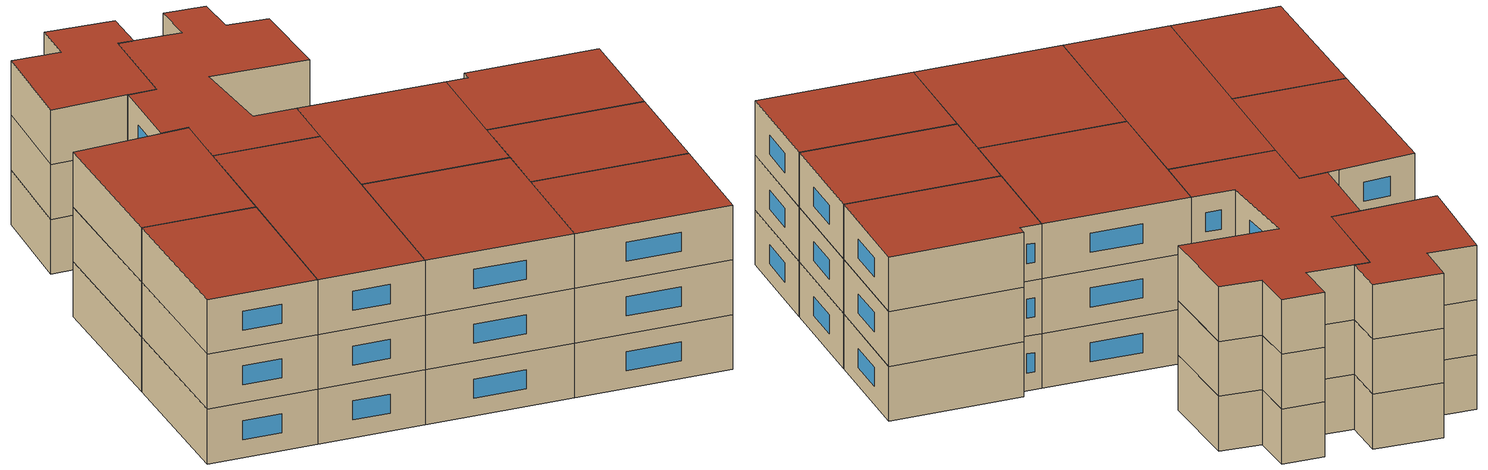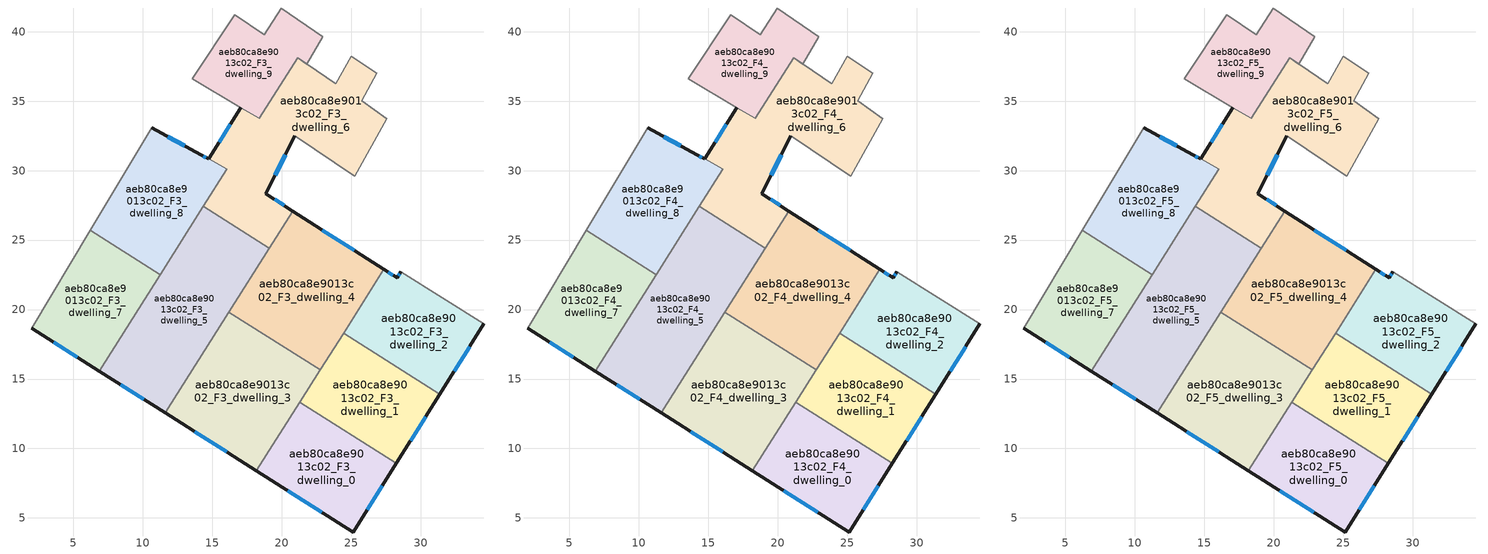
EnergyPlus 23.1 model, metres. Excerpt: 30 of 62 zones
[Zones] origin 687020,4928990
aeb80ca8e9013c02_F3_dwelling_0
 floor to aeb80ca8e9013c02_F2_dwelling_0 (EU_floor_Construction): 28.26,8.94 25.16,3.99 18.19,8.41 21.31,13.35 z9
 wall outside (EU_wall_Construction): 18.19,8.41 25.16,3.99 28.26,8.94 z9:12
 wall to aeb80ca8e9013c02_F3_dwelling_1 (EU_wall_Construction): 28.26,8.94 21.31,13.35 z9:12
 wall to aeb80ca8e9013c02_F3_dwelling_3 (EU_wall_Construction): 21.31,13.35 18.19,8.41 z9:12
 window (EU_Window_Construction): 26.17,5.6 27.25,7.33 / 20.45,6.97 22.89,5.43 z9.98:11.02
aeb80ca8e9013c02_F3_dwelling_1
 floor to aeb80ca8e9013c02_F2_dwelling_1 (EU_floor_Construction): 31.38,13.91 28.26,8.94 21.31,13.35 24.45,18.3 z9
 wall outside (EU_wall_Construction): 28.26,8.94 31.38,13.91 z9:12
 wall to aeb80ca8e9013c02_F3_dwelling_2 (EU_wall_Construction): 31.38,13.91 24.45,18.3 z9:12
 wall to aeb80ca8e9013c02_F3_dwelling_4 (EU_wall_Construction): 24.45,18.3 22.78,15.65 z9:12
 wall to aeb80ca8e9013c02_F3_dwelling_3 (EU_wall_Construction): 22.78,15.66 21.31,13.35 z9:12
 window (EU_Window_Construction): 29.28,10.56 30.37,12.3 z9.98:11.02
aeb80ca8e9013c02_F3_dwelling_2
 floor to aeb80ca8e9013c02_F2_dwelling_2 (EU_floor_Construction): 34.56,18.98 31.38,13.91 24.45,18.3 27.36,22.89 28.31,22.28 28.59,22.72 z9
 wall outside (EU_wall_Construction): 28.59,22.72 28.31,22.28 27.36,22.89 / 31.38,13.91 34.56,18.98 z9:12
 wall adiabatic (EU_wall_Construction): 34.56,18.98 28.59,22.72 z9:12
 wall to aeb80ca8e9013c02_F3_dwelling_4 (EU_wall_Construction): 27.36,22.89 24.45,18.3 z9:12
 window (EU_Window_Construction): 28,22.48 27.67,22.69 / 28.5,22.57 28.4,22.42 / 32.41,15.56 33.52,17.33 z9.98:11.02
aeb80ca8e9013c02_F3_dwelling_3
 floor to aeb80ca8e9013c02_F2_dwelling_3 (EU_floor_Construction): 22.78,15.66 18.19,8.41 11.61,12.57 16.2,19.82 z9
 wall outside (EU_wall_Construction): 11.61,12.57 18.19,8.41 z9:12
 wall to aeb80ca8e9013c02_F3_dwelling_4 (EU_wall_Construction): 22.78,15.66 16.2,19.82 z9:12
 wall to aeb80ca8e9013c02_F3_dwelling_5 (EU_wall_Construction): 16.2,19.82 11.61,12.57 z9:12
 window (EU_Window_Construction): 13.75,11.22 16.05,9.76 z9.98:11.02
aeb80ca8e9013c02_F3_dwelling_4
 floor to aeb80ca8e9013c02_F2_dwelling_4 (EU_floor_Construction): 27.36,22.89 22.78,15.66 16.2,19.82 20.8,27.09 z9
 wall outside (EU_wall_Construction): 27.36,22.89 20.8,27.09 z9:12
 wall to aeb80ca8e9013c02_F3_dwelling_6 (EU_wall_Construction): 20.8,27.09 19.11,24.41 z9:12
 wall to aeb80ca8e9013c02_F3_dwelling_5 (EU_wall_Construction): 19.11,24.41 16.2,19.82 z9:12
 window (EU_Window_Construction): 25.23,24.25 22.94,25.72 z9.98:11.02
aeb80ca8e9013c02_F3_dwelling_5
 floor to aeb80ca8e9013c02_F2_dwelling_5 (EU_floor_Construction): 19.11,24.41 11.61,12.57 6.86,15.58 14.36,27.42 z9
 wall outside (EU_wall_Construction): 6.86,15.58 11.61,12.57 z9:12
 wall to aeb80ca8e9013c02_F3_dwelling_6 (EU_wall_Construction): 19.11,24.41 14.36,27.42 z9:12
 wall to aeb80ca8e9013c02_F3_dwelling_7 (EU_wall_Construction): 11.26,22.52 6.86,15.58 z9:12
 wall to aeb80ca8e9013c02_F3_dwelling_8 (EU_wall_Construction): 14.36,27.42 11.26,22.52 z9:12
 window (EU_Window_Construction): 8.41,14.6 10.07,13.55 z9.98:11.02
aeb80ca8e9013c02_F3_dwelling_6
 floor to aeb80ca8e9013c02_F2_dwelling_6 (EU_floor_Construction): 26.85,37 25.78,35.04 27.58,33.75 25.27,29.6 20.94,32.5 18.87,28.33 20.8,27.09 19.11,24.41 14.36,27.42 16.06,30.1 14.74,30.84 17.06,34.54 18.38,33.76 21.15,38.13 23.89,36.26 25,38.22 z9
 wall outside (EU_wall_Construction): 17.06,34.54 14.74,30.84 / 20.8,27.09 18.87,28.33 20.94,32.5 z9:12
 wall to aeb80ca8e9013c02_F3_dwelling_9 (EU_wall_Construction): 18.38,33.76 17.06,34.54 z9:12
 wall adiabatic (EU_wall_Construction): 20.94,32.5 25.27,29.6 27.58,33.75 25.78,35.04 26.85,37 25,38.22 23.89,36.26 21.15,38.13 18.38,33.76 z9:12
 wall to aeb80ca8e9013c02_F3_dwelling_8 (EU_wall_Construction): 14.74,30.84 16.06,30.1 14.36,27.42 z9:12
 window (EU_Window_Construction): 16.3,33.33 15.49,32.04 / 19.54,29.68 20.26,31.14 / 20.17,27.49 19.5,27.92 z9.98:11.02
aeb80ca8e9013c02_F3_dwelling_7
 floor to aeb80ca8e9013c02_F2_dwelling_7 (EU_floor_Construction): 11.26,22.52 6.86,15.58 2,18.66 6.22,25.71 z9
 wall outside (EU_wall_Construction): 2,18.66 6.86,15.58 z9:12
 wall to aeb80ca8e9013c02_F3_dwelling_8 (EU_wall_Construction): 11.26,22.52 6.22,25.71 z9:12
 wall adiabatic (EU_wall_Construction): 6.22,25.71 2,18.66 z9:12
 window (EU_Window_Construction): 3.58,17.66 5.28,16.58 z9.98:11.02
aeb80ca8e9013c02_F3_dwelling_8
 floor to aeb80ca8e9013c02_F2_dwelling_8 (EU_floor_Construction): 14.18,31.15 16.06,30.1 11.26,22.52 6.22,25.71 10.64,33.08 z9
 wall outside (EU_wall_Construction): 14.73,30.84 14.18,31.15 10.64,33.08 z9:12
 wall adiabatic (EU_wall_Construction): 10.64,33.08 6.22,25.71 z9:12
 window (EU_Window_Construction): 13.03,31.78 11.79,32.45 / 14.55,30.94 14.36,31.05 z9.98:11.02
aeb80ca8e9013c02_F3_dwelling_9
 floor to aeb80ca8e9013c02_F2_dwelling_9 (EU_floor_Construction): 22.97,39.63 21.82,37.67 21.15,38.13 18.38,33.76 13.55,36.6 16.61,41.23 18.74,39.78 19.97,41.71 z9
 wall adiabatic (EU_wall_Construction): 18.38,33.76 21.15,38.13 21.82,37.67 22.97,39.63 19.97,41.71 18.74,39.78 16.61,41.23 13.55,36.6 17.05,34.54 z9:12
aeb80ca8e9013c02_F4_dwelling_0
 floor to aeb80ca8e9013c02_F3_dwelling_0 (EU_floor_Construction): 28.26,8.94 25.16,3.99 18.19,8.41 21.31,13.35 z12
 wall outside (EU_wall_Construction): 18.19,8.41 25.16,3.99 28.26,8.94 z12:15
 wall to aeb80ca8e9013c02_F4_dwelling_1 (EU_wall_Construction): 28.26,8.94 21.31,13.35 z12:15
 wall to aeb80ca8e9013c02_F4_dwelling_3 (EU_wall_Construction): 21.31,13.35 18.19,8.41 z12:15
 window (EU_Window_Construction): 26.17,5.6 27.25,7.33 / 20.45,6.97 22.89,5.43 z12.98:14.02
aeb80ca8e9013c02_F4_dwelling_1
 floor to aeb80ca8e9013c02_F3_dwelling_1 (EU_floor_Construction): 31.38,13.91 28.26,8.94 21.31,13.35 24.45,18.3 z12
 wall outside (EU_wall_Construction): 28.26,8.94 31.38,13.91 z12:15
 wall to aeb80ca8e9013c02_F4_dwelling_2 (EU_wall_Construction): 31.38,13.91 24.45,18.3 z12:15
 wall to aeb80ca8e9013c02_F4_dwelling_4 (EU_wall_Construction): 24.45,18.3 22.78,15.65 z12:15
 wall to aeb80ca8e9013c02_F4_dwelling_3 (EU_wall_Construction): 22.78,15.66 21.31,13.35 z12:15
 window (EU_Window_Construction): 29.28,10.56 30.37,12.3 z12.98:14.02
aeb80ca8e9013c02_F4_dwelling_2
 floor to aeb80ca8e9013c02_F3_dwelling_2 (EU_floor_Construction): 34.56,18.98 31.38,13.91 24.45,18.3 27.36,22.89 28.31,22.28 28.59,22.72 z12
 wall outside (EU_wall_Construction): 28.59,22.72 28.31,22.28 27.36,22.89 / 31.38,13.91 34.56,18.98 z12:15
 wall adiabatic (EU_wall_Construction): 34.56,18.98 28.59,22.72 z12:15
 wall to aeb80ca8e9013c02_F4_dwelling_4 (EU_wall_Construction): 27.36,22.89 24.45,18.3 z12:15
 window (EU_Window_Construction): 28,22.48 27.67,22.69 / 28.5,22.57 28.4,22.42 / 32.41,15.56 33.52,17.33 z12.98:14.02
aeb80ca8e9013c02_F4_dwelling_3
 floor to aeb80ca8e9013c02_F3_dwelling_3 (EU_floor_Construction): 22.78,15.66 18.19,8.41 11.61,12.57 16.2,19.82 z12
 wall outside (EU_wall_Construction): 11.61,12.57 18.19,8.41 z12:15
 wall to aeb80ca8e9013c02_F4_dwelling_4 (EU_wall_Construction): 22.78,15.66 16.2,19.82 z12:15
 wall to aeb80ca8e9013c02_F4_dwelling_5 (EU_wall_Construction): 16.2,19.82 11.61,12.57 z12:15
 window (EU_Window_Construction): 13.75,11.22 16.05,9.76 z12.98:14.02
aeb80ca8e9013c02_F4_dwelling_4
 floor to aeb80ca8e9013c02_F3_dwelling_4 (EU_floor_Construction): 27.36,22.89 22.78,15.66 16.2,19.82 20.8,27.09 z12
 wall outside (EU_wall_Construction): 27.36,22.89 20.8,27.09 z12:15
 wall to aeb80ca8e9013c02_F4_dwelling_6 (EU_wall_Construction): 20.8,27.09 19.11,24.41 z12:15
 wall to aeb80ca8e9013c02_F4_dwelling_5 (EU_wall_Construction): 19.11,24.41 16.2,19.82 z12:15
 window (EU_Window_Construction): 25.23,24.25 22.94,25.72 z12.98:14.02
aeb80ca8e9013c02_F4_dwelling_5
 floor to aeb80ca8e9013c02_F3_dwelling_5 (EU_floor_Construction): 19.11,24.41 11.61,12.57 6.86,15.58 14.36,27.42 z12
 wall outside (EU_wall_Construction): 6.86,15.58 11.61,12.57 z12:15
 wall to aeb80ca8e9013c02_F4_dwelling_6 (EU_wall_Construction): 19.11,24.41 14.36,27.42 z12:15
 wall to aeb80ca8e9013c02_F4_dwelling_7 (EU_wall_Construction): 11.26,22.52 6.86,15.58 z12:15
 wall to aeb80ca8e9013c02_F4_dwelling_8 (EU_wall_Construction): 14.36,27.42 11.26,22.52 z12:15
 window (EU_Window_Construction): 8.41,14.6 10.07,13.55 z12.98:14.02
aeb80ca8e9013c02_F4_dwelling_6
 floor to aeb80ca8e9013c02_F3_dwelling_6 (EU_floor_Construction): 26.85,37 25.78,35.04 27.58,33.75 25.27,29.6 20.94,32.5 18.87,28.33 20.8,27.09 19.11,24.41 14.36,27.42 16.06,30.1 14.74,30.84 17.06,34.54 18.38,33.76 21.15,38.13 23.89,36.26 25,38.22 z12
 wall outside (EU_wall_Construction): 17.06,34.54 14.74,30.84 / 20.8,27.09 18.87,28.33 20.94,32.5 z12:15
 wall to aeb80ca8e9013c02_F4_dwelling_9 (EU_wall_Construction): 18.38,33.76 17.06,34.54 z12:15
 wall adiabatic (EU_wall_Construction): 20.94,32.5 25.27,29.6 27.58,33.75 25.78,35.04 26.85,37 25,38.22 23.89,36.26 21.15,38.13 18.38,33.76 z12:15
 wall to aeb80ca8e9013c02_F4_dwelling_8 (EU_wall_Construction): 14.74,30.84 16.06,30.1 14.36,27.42 z12:15
 window (EU_Window_Construction): 16.3,33.33 15.49,32.04 / 19.54,29.68 20.26,31.14 / 20.17,27.49 19.5,27.92 z12.98:14.02
aeb80ca8e9013c02_F4_dwelling_7
 floor to aeb80ca8e9013c02_F3_dwelling_7 (EU_floor_Construction): 11.26,22.52 6.86,15.58 2,18.66 6.22,25.71 z12
 wall outside (EU_wall_Construction): 2,18.66 6.86,15.58 z12:15
 wall to aeb80ca8e9013c02_F4_dwelling_8 (EU_wall_Construction): 11.26,22.52 6.22,25.71 z12:15
 wall adiabatic (EU_wall_Construction): 6.22,25.71 2,18.66 z12:15
 window (EU_Window_Construction): 3.58,17.66 5.28,16.58 z12.98:14.02
aeb80ca8e9013c02_F4_dwelling_8
 floor to aeb80ca8e9013c02_F3_dwelling_8 (EU_floor_Construction): 14.18,31.15 16.06,30.1 11.26,22.52 6.22,25.71 10.64,33.08 z12
 wall outside (EU_wall_Construction): 14.73,30.84 14.18,31.15 10.64,33.08 z12:15
 wall adiabatic (EU_wall_Construction): 10.64,33.08 6.22,25.71 z12:15
 window (EU_Window_Construction): 13.03,31.78 11.79,32.45 / 14.55,30.94 14.36,31.05 z12.98:14.02
aeb80ca8e9013c02_F4_dwelling_9
 floor to aeb80ca8e9013c02_F3_dwelling_9 (EU_floor_Construction): 22.97,39.63 21.82,37.67 21.15,38.13 18.38,33.76 13.55,36.6 16.61,41.23 18.74,39.78 19.97,41.71 z12
 wall adiabatic (EU_wall_Construction): 18.38,33.76 21.15,38.13 21.82,37.67 22.97,39.63 19.97,41.71 18.74,39.78 16.61,41.23 13.55,36.6 17.05,34.54 z12:15
aeb80ca8e9013c02_F5_dwelling_0
 floor to aeb80ca8e9013c02_F4_dwelling_0 (EU_floor_Construction): 28.26,8.94 25.16,3.99 18.19,8.41 21.31,13.35 z15
 wall outside (EU_wall_Construction): 18.19,8.41 25.16,3.99 28.26,8.94 z15:18
 wall to aeb80ca8e9013c02_F5_dwelling_1 (EU_wall_Construction): 28.26,8.94 21.31,13.35 z15:18
 wall to aeb80ca8e9013c02_F5_dwelling_3 (EU_wall_Construction): 21.31,13.35 18.19,8.41 z15:18
 window (EU_Window_Construction): 26.17,5.6 27.25,7.33 / 20.45,6.97 22.89,5.43 z15.98:17.02
 roof outside (EU_roof_Construction): 25.16,3.99 28.26,8.94 21.31,13.35 18.19,8.41 z18
aeb80ca8e9013c02_F5_dwelling_1
 floor to aeb80ca8e9013c02_F4_dwelling_1 (EU_floor_Construction): 31.38,13.91 28.26,8.94 21.31,13.35 24.45,18.3 z15
 wall outside (EU_wall_Construction): 28.26,8.94 31.38,13.91 z15:18
 wall to aeb80ca8e9013c02_F5_dwelling_2 (EU_wall_Construction): 31.38,13.91 24.45,18.3 z15:18
 wall to aeb80ca8e9013c02_F5_dwelling_4 (EU_wall_Construction): 24.45,18.3 22.78,15.65 z15:18
 wall to aeb80ca8e9013c02_F5_dwelling_3 (EU_wall_Construction): 22.78,15.66 21.31,13.35 z15:18
 window (EU_Window_Construction): 29.28,10.56 30.37,12.3 z15.98:17.02
 roof outside (EU_roof_Construction): 28.26,8.94 31.38,13.91 24.45,18.3 21.31,13.35 z18
aeb80ca8e9013c02_F5_dwelling_2
 floor to aeb80ca8e9013c02_F4_dwelling_2 (EU_floor_Construction): 34.56,18.98 31.38,13.91 24.45,18.3 27.36,22.89 28.31,22.28 28.59,22.72 z15
 wall outside (EU_wall_Construction): 28.59,22.72 28.31,22.28 27.36,22.89 / 31.38,13.91 34.56,18.98 z15:18
 wall adiabatic (EU_wall_Construction): 34.56,18.98 28.59,22.72 z15:18
 wall to aeb80ca8e9013c02_F5_dwelling_4 (EU_wall_Construction): 27.36,22.89 24.45,18.3 z15:18
 window (EU_Window_Construction): 28,22.48 27.67,22.69 / 28.5,22.57 28.4,22.42 / 32.41,15.56 33.52,17.33 z15.98:17.02
 roof outside (EU_roof_Construction): 31.38,13.91 34.56,18.98 28.59,22.72 28.31,22.28 27.36,22.89 24.45,18.3 z18
aeb80ca8e9013c02_F5_dwelling_3
 floor to aeb80ca8e9013c02_F4_dwelling_3 (EU_floor_Construction): 22.78,15.66 18.19,8.41 11.61,12.57 16.2,19.82 z15
 wall outside (EU_wall_Construction): 11.61,12.57 18.19,8.41 z15:18
 wall to aeb80ca8e9013c02_F5_dwelling_4 (EU_wall_Construction): 22.78,15.66 16.2,19.82 z15:18
 wall to aeb80ca8e9013c02_F5_dwelling_5 (EU_wall_Construction): 16.2,19.82 11.61,12.57 z15:18
 window (EU_Window_Construction): 13.75,11.22 16.05,9.76 z15.98:17.02
 roof outside (EU_roof_Construction): 18.19,8.41 22.78,15.66 16.2,19.82 11.61,12.57 z18
aeb80ca8e9013c02_F5_dwelling_4
 floor to aeb80ca8e9013c02_F4_dwelling_4 (EU_floor_Construction): 27.36,22.89 22.78,15.66 16.2,19.82 20.8,27.09 z15
 wall outside (EU_wall_Construction): 27.36,22.89 20.8,27.09 z15:18
 wall to aeb80ca8e9013c02_F5_dwelling_6 (EU_wall_Construction): 20.8,27.09 19.11,24.41 z15:18
 wall to aeb80ca8e9013c02_F5_dwelling_5 (EU_wall_Construction): 19.11,24.41 16.2,19.82 z15:18
 window (EU_Window_Construction): 25.23,24.25 22.94,25.72 z15.98:17.02
 roof outside (EU_roof_Construction): 22.78,15.66 27.36,22.89 20.8,27.09 16.2,19.82 z18
aeb80ca8e9013c02_F5_dwelling_5
 floor to aeb80ca8e9013c02_F4_dwelling_5 (EU_floor_Construction): 19.11,24.41 11.61,12.57 6.86,15.58 14.36,27.42 z15
 wall outside (EU_wall_Construction): 6.86,15.58 11.61,12.57 z15:18
 wall to aeb80ca8e9013c02_F5_dwelling_6 (EU_wall_Construction): 19.11,24.41 14.36,27.42 z15:18
 wall to aeb80ca8e9013c02_F5_dwelling_7 (EU_wall_Construction): 11.26,22.52 6.86,15.58 z15:18
 wall to aeb80ca8e9013c02_F5_dwelling_8 (EU_wall_Construction): 14.36,27.42 11.26,22.52 z15:18
 window (EU_Window_Construction): 8.41,14.6 10.07,13.55 z15.98:17.02
 roof outside (EU_roof_Construction): 11.61,12.57 19.11,24.41 14.36,27.42 6.86,15.58 z18
aeb80ca8e9013c02_F5_dwelling_6
 floor to aeb80ca8e9013c02_F4_dwelling_6 (EU_floor_Construction): 26.85,37 25.78,35.04 27.58,33.75 25.27,29.6 20.94,32.5 18.87,28.33 20.8,27.09 19.11,24.41 14.36,27.42 16.06,30.1 14.74,30.84 17.06,34.54 18.38,33.76 21.15,38.13 23.89,36.26 25,38.22 z15
 wall outside (EU_wall_Construction): 17.06,34.54 14.74,30.84 / 20.8,27.09 18.87,28.33 20.94,32.5 z15:18
 wall to aeb80ca8e9013c02_F5_dwelling_9 (EU_wall_Construction): 18.38,33.76 17.06,34.54 z15:18
 wall adiabatic (EU_wall_Construction): 20.94,32.5 25.27,29.6 27.58,33.75 25.78,35.04 26.85,37 25,38.22 23.89,36.26 21.15,38.13 18.38,33.76 z15:18
 wall to aeb80ca8e9013c02_F5_dwelling_8 (EU_wall_Construction): 14.74,30.84 16.06,30.1 14.36,27.42 z15:18
 window (EU_Window_Construction): 16.3,33.33 15.49,32.04 / 19.54,29.68 20.26,31.14 / 20.17,27.49 19.5,27.92 z15.98:17.02
 roof outside (EU_roof_Construction): 25.27,29.6 27.58,33.75 25.78,35.04 26.85,37 25,38.22 23.89,36.26 21.15,38.13 18.38,33.76 17.06,34.54 14.74,30.84 16.06,30.1 14.36,27.42 19.11,24.41 20.8,27.09 18.87,28.33 20.94,32.5 z18
aeb80ca8e9013c02_F5_dwelling_7
 floor to aeb80ca8e9013c02_F4_dwelling_7 (EU_floor_Construction): 11.26,22.52 6.86,15.58 2,18.66 6.22,25.71 z15
 wall outside (EU_wall_Construction): 2,18.66 6.86,15.58 z15:18
 wall to aeb80ca8e9013c02_F5_dwelling_8 (EU_wall_Construction): 11.26,22.52 6.22,25.71 z15:18
 wall adiabatic (EU_wall_Construction): 6.22,25.71 2,18.66 z15:18
 window (EU_Window_Construction): 3.58,17.66 5.28,16.58 z15.98:17.02
 roof outside (EU_roof_Construction): 6.86,15.58 11.26,22.52 6.22,25.71 2,18.66 z18
aeb80ca8e9013c02_F5_dwelling_8
 floor to aeb80ca8e9013c02_F4_dwelling_8 (EU_floor_Construction): 14.18,31.15 16.06,30.1 11.26,22.52 6.22,25.71 10.64,33.08 z15
 wall outside (EU_wall_Construction): 14.73,30.84 14.18,31.15 10.64,33.08 z15:18
 wall adiabatic (EU_wall_Construction): 10.64,33.08 6.22,25.71 z15:18
 window (EU_Window_Construction): 13.03,31.78 11.79,32.45 / 14.55,30.94 14.36,31.05 z15.98:17.02
 roof outside (EU_roof_Construction): 11.26,22.52 16.06,30.1 14.18,31.15 10.64,33.08 6.22,25.71 z18
aeb80ca8e9013c02_F5_dwelling_9
 floor to aeb80ca8e9013c02_F4_dwelling_9 (EU_floor_Construction): 22.97,39.63 21.82,37.67 21.15,38.13 18.38,33.76 13.55,36.6 16.61,41.23 18.74,39.78 19.97,41.71 z15
 wall adiabatic (EU_wall_Construction): 18.38,33.76 21.15,38.13 21.82,37.67 22.97,39.63 19.97,41.71 18.74,39.78 16.61,41.23 13.55,36.6 17.05,34.54 z15:18
 roof outside (EU_roof_Construction): 21.82,37.67 22.97,39.63 19.97,41.71 18.74,39.78 16.61,41.23 13.55,36.6 18.38,33.76 21.15,38.13 z18
[Building]
EU S2 Campaign: North Axis=0; Terrain=City; Solar Distribution=FullExterior
[Site:Location]
Bologna: Latitude=44.5; Longitude=11.25; Time Zone=1; Elevation=37
[SizingPeriod:WeatherFileDays]
AnnualSizingPeriod: Begin Month=1; Begin Day of Month=1; End Month=12; End Day of Month=31; Day of Week for Start Day=Monday; Use Weather File Daylight Saving Period=No; Use Weather File Rain and Snow Indicators=No
[MATERIAL]
EU_InternalMass_Material: Roughness=MediumRough; Thickness=0.1; Conductivity=1; Density=1800; Specific Heat=900; Thermal Absorptance=0.9; Solar Absorptance=0.7; Visible Absorptance=0.7
[MATERIAL:NOMASS] Roughness=MediumRough; Thermal Absorptance=0.9; Solar Absorptance=0.7; Visible Absorptance=0.7
Name | Thermal Resistance
EU_wall_NoMass | 0.905828
EU_roof_NoMass | 0.37593
EU_floor_NoMass | 0.67114
[WINDOWMATERIAL:SIMPLEGLAZINGSYSTEM]
EU_Window_SimpleGlazing: UFactor=4.52486; Solar Heat Gain Coefficient=0.85; Visible Transmittance=0.85
[CONSTRUCTION]
EU_wall_Construction: EU_wall_NoMass
EU_roof_Construction: EU_roof_NoMass
EU_floor_Construction: EU_floor_NoMass
EU_Window_Construction: EU_Window_SimpleGlazing
EU_InternalMass_Construction: EU_InternalMass_Material
[ZONE] Type=1; Multiplier=1; Ceiling Height=autocalculate; Floor Area=autocalculate; Part of Total Floor Area=Yes
Name | Volume
aeb80ca8e9013c02_F3_dwelling_0; aeb80ca8e9013c02_F4_dwelling_0; aeb80ca8e9013c02_F5_dwelling_0 | 144.571
aeb80ca8e9013c02_F3_dwelling_1; aeb80ca8e9013c02_F4_dwelling_1; aeb80ca8e9013c02_F5_dwelling_1 | 144.542
aeb80ca8e9013c02_F3_dwelling_2; aeb80ca8e9013c02_F4_dwelling_2; aeb80ca8e9013c02_F5_dwelling_2 | 144.554
aeb80ca8e9013c02_F3_dwelling_3; aeb80ca8e9013c02_F4_dwelling_3; aeb80ca8e9013c02_F5_dwelling_3 | 200.418
aeb80ca8e9013c02_F3_dwelling_4; aeb80ca8e9013c02_F4_dwelling_4; aeb80ca8e9013c02_F5_dwelling_4 | 200.391
aeb80ca8e9013c02_F3_dwelling_5; aeb80ca8e9013c02_F4_dwelling_5; aeb80ca8e9013c02_F5_dwelling_5 | 236.229
aeb80ca8e9013c02_F3_dwelling_6; aeb80ca8e9013c02_F4_dwelling_6; aeb80ca8e9013c02_F5_dwelling_6 | 244.896
aeb80ca8e9013c02_F3_dwelling_7; aeb80ca8e9013c02_F4_dwelling_7; aeb80ca8e9013c02_F5_dwelling_7 | 144.543
aeb80ca8e9013c02_F3_dwelling_8; aeb80ca8e9013c02_F4_dwelling_8; aeb80ca8e9013c02_F5_dwelling_8 | 160.024
aeb80ca8e9013c02_F3_dwelling_9; aeb80ca8e9013c02_F4_dwelling_9; aeb80ca8e9013c02_F5_dwelling_9 | 114.354
[INTERNALMASS] Construction=EU_InternalMass_Construction
Name | Zone or ZoneList | Surface Area
aeb80ca8e9013c02_F3_dwelling_0_EU_InternalMass | aeb80ca8e9013c02_F3_dwelling_0 | 48.19
aeb80ca8e9013c02_F3_dwelling_1_EU_InternalMass | aeb80ca8e9013c02_F3_dwelling_1 | 48.1809
aeb80ca8e9013c02_F3_dwelling_2_EU_InternalMass | aeb80ca8e9013c02_F3_dwelling_2 | 48.1847
aeb80ca8e9013c02_F3_dwelling_3_EU_InternalMass | aeb80ca8e9013c02_F3_dwelling_3 | 66.8063
aeb80ca8e9013c02_F3_dwelling_4_EU_InternalMass | aeb80ca8e9013c02_F3_dwelling_4 | 66.797
aeb80ca8e9013c02_F3_dwelling_5_EU_InternalMass | aeb80ca8e9013c02_F3_dwelling_5 | 78.7418
aeb80ca8e9013c02_F3_dwelling_6_EU_InternalMass | aeb80ca8e9013c02_F3_dwelling_6 | 81.6352
aeb80ca8e9013c02_F3_dwelling_7_EU_InternalMass | aeb80ca8e9013c02_F3_dwelling_7 | 48.1812
aeb80ca8e9013c02_F3_dwelling_8_EU_InternalMass | aeb80ca8e9013c02_F3_dwelling_8 | 53.347
aeb80ca8e9013c02_F3_dwelling_9_EU_InternalMass | aeb80ca8e9013c02_F3_dwelling_9 | 38.1321
aeb80ca8e9013c02_F4_dwelling_0_EU_InternalMass | aeb80ca8e9013c02_F4_dwelling_0 | 48.19
aeb80ca8e9013c02_F4_dwelling_1_EU_InternalMass | aeb80ca8e9013c02_F4_dwelling_1 | 48.1809
aeb80ca8e9013c02_F4_dwelling_2_EU_InternalMass | aeb80ca8e9013c02_F4_dwelling_2 | 48.1847
aeb80ca8e9013c02_F4_dwelling_3_EU_InternalMass | aeb80ca8e9013c02_F4_dwelling_3 | 66.8063
aeb80ca8e9013c02_F4_dwelling_4_EU_InternalMass | aeb80ca8e9013c02_F4_dwelling_4 | 66.797
aeb80ca8e9013c02_F4_dwelling_5_EU_InternalMass | aeb80ca8e9013c02_F4_dwelling_5 | 78.7418
aeb80ca8e9013c02_F4_dwelling_6_EU_InternalMass | aeb80ca8e9013c02_F4_dwelling_6 | 81.6352
aeb80ca8e9013c02_F4_dwelling_7_EU_InternalMass | aeb80ca8e9013c02_F4_dwelling_7 | 48.1812
aeb80ca8e9013c02_F4_dwelling_8_EU_InternalMass | aeb80ca8e9013c02_F4_dwelling_8 | 53.347
aeb80ca8e9013c02_F4_dwelling_9_EU_InternalMass | aeb80ca8e9013c02_F4_dwelling_9 | 38.1321
aeb80ca8e9013c02_F5_dwelling_0_EU_InternalMass | aeb80ca8e9013c02_F5_dwelling_0 | 48.19
aeb80ca8e9013c02_F5_dwelling_1_EU_InternalMass | aeb80ca8e9013c02_F5_dwelling_1 | 48.1809
aeb80ca8e9013c02_F5_dwelling_2_EU_InternalMass | aeb80ca8e9013c02_F5_dwelling_2 | 48.1847
aeb80ca8e9013c02_F5_dwelling_3_EU_InternalMass | aeb80ca8e9013c02_F5_dwelling_3 | 66.8063
aeb80ca8e9013c02_F5_dwelling_4_EU_InternalMass | aeb80ca8e9013c02_F5_dwelling_4 | 66.797
aeb80ca8e9013c02_F5_dwelling_5_EU_InternalMass | aeb80ca8e9013c02_F5_dwelling_5 | 78.7418
aeb80ca8e9013c02_F5_dwelling_6_EU_InternalMass | aeb80ca8e9013c02_F5_dwelling_6 | 81.6352
aeb80ca8e9013c02_F5_dwelling_7_EU_InternalMass | aeb80ca8e9013c02_F5_dwelling_7 | 48.1812
aeb80ca8e9013c02_F5_dwelling_8_EU_InternalMass | aeb80ca8e9013c02_F5_dwelling_8 | 53.347
aeb80ca8e9013c02_F5_dwelling_9_EU_InternalMass | aeb80ca8e9013c02_F5_dwelling_9 | 38.1321
[OTHEREQUIPMENT] Fuel Type=Electricity; Design Level Calculation Method=Watts/Area; Power per Zone Floor Area=1; Fraction Latent=0; Fraction Radiant=0; Fraction Lost=0; Carbon Dioxide Generation Rate=0; EndUse Subcategory=EU_Step8_InternalGains
Name | Zone or ZoneList or Space or SpaceList | Schedule
EU_Step8_InternalGain_aeb80ca8e9013c02_F3_dwelling_0_f000 | aeb80ca8e9013c02_F3_dwelling_0 | EU_Step8_GainSchedule_aeb80ca8e9013c02_F3_dwelling_0_f000
EU_Step8_InternalGain_aeb80ca8e9013c02_F3_dwelling_1_f000 | aeb80ca8e9013c02_F3_dwelling_1 | EU_Step8_GainSchedule_aeb80ca8e9013c02_F3_dwelling_1_f000
EU_Step8_InternalGain_aeb80ca8e9013c02_F3_dwelling_2_f000 | aeb80ca8e9013c02_F3_dwelling_2 | EU_Step8_GainSchedule_aeb80ca8e9013c02_F3_dwelling_2_f000
EU_Step8_InternalGain_aeb80ca8e9013c02_F3_dwelling_3_f000 | aeb80ca8e9013c02_F3_dwelling_3 | EU_Step8_GainSchedule_aeb80ca8e9013c02_F3_dwelling_3_f000
EU_Step8_InternalGain_aeb80ca8e9013c02_F3_dwelling_4_f000 | aeb80ca8e9013c02_F3_dwelling_4 | EU_Step8_GainSchedule_aeb80ca8e9013c02_F3_dwelling_4_f000
EU_Step8_InternalGain_aeb80ca8e9013c02_F3_dwelling_5_f000 | aeb80ca8e9013c02_F3_dwelling_5 | EU_Step8_GainSchedule_aeb80ca8e9013c02_F3_dwelling_5_f000
EU_Step8_InternalGain_aeb80ca8e9013c02_F3_dwelling_6_f000 | aeb80ca8e9013c02_F3_dwelling_6 | EU_Step8_GainSchedule_aeb80ca8e9013c02_F3_dwelling_6_f000
EU_Step8_InternalGain_aeb80ca8e9013c02_F3_dwelling_7_f000 | aeb80ca8e9013c02_F3_dwelling_7 | EU_Step8_GainSchedule_aeb80ca8e9013c02_F3_dwelling_7_f000
EU_Step8_InternalGain_aeb80ca8e9013c02_F3_dwelling_8_f000 | aeb80ca8e9013c02_F3_dwelling_8 | EU_Step8_GainSchedule_aeb80ca8e9013c02_F3_dwelling_8_f000
EU_Step8_InternalGain_aeb80ca8e9013c02_F3_dwelling_9_f000 | aeb80ca8e9013c02_F3_dwelling_9 | EU_Step8_GainSchedule_aeb80ca8e9013c02_F3_dwelling_9_f000
EU_Step8_InternalGain_aeb80ca8e9013c02_F4_dwelling_0_f000 | aeb80ca8e9013c02_F4_dwelling_0 | EU_Step8_GainSchedule_aeb80ca8e9013c02_F4_dwelling_0_f000
EU_Step8_InternalGain_aeb80ca8e9013c02_F4_dwelling_1_f000 | aeb80ca8e9013c02_F4_dwelling_1 | EU_Step8_GainSchedule_aeb80ca8e9013c02_F4_dwelling_1_f000
EU_Step8_InternalGain_aeb80ca8e9013c02_F4_dwelling_2_f000 | aeb80ca8e9013c02_F4_dwelling_2 | EU_Step8_GainSchedule_aeb80ca8e9013c02_F4_dwelling_2_f000
EU_Step8_InternalGain_aeb80ca8e9013c02_F4_dwelling_3_f000 | aeb80ca8e9013c02_F4_dwelling_3 | EU_Step8_GainSchedule_aeb80ca8e9013c02_F4_dwelling_3_f000
EU_Step8_InternalGain_aeb80ca8e9013c02_F4_dwelling_4_f000 | aeb80ca8e9013c02_F4_dwelling_4 | EU_Step8_GainSchedule_aeb80ca8e9013c02_F4_dwelling_4_f000
EU_Step8_InternalGain_aeb80ca8e9013c02_F4_dwelling_5_f000 | aeb80ca8e9013c02_F4_dwelling_5 | EU_Step8_GainSchedule_aeb80ca8e9013c02_F4_dwelling_5_f000
EU_Step8_InternalGain_aeb80ca8e9013c02_F4_dwelling_6_f000 | aeb80ca8e9013c02_F4_dwelling_6 | EU_Step8_GainSchedule_aeb80ca8e9013c02_F4_dwelling_6_f000
EU_Step8_InternalGain_aeb80ca8e9013c02_F4_dwelling_7_f000 | aeb80ca8e9013c02_F4_dwelling_7 | EU_Step8_GainSchedule_aeb80ca8e9013c02_F4_dwelling_7_f000
EU_Step8_InternalGain_aeb80ca8e9013c02_F4_dwelling_8_f000 | aeb80ca8e9013c02_F4_dwelling_8 | EU_Step8_GainSchedule_aeb80ca8e9013c02_F4_dwelling_8_f000
EU_Step8_InternalGain_aeb80ca8e9013c02_F4_dwelling_9_f000 | aeb80ca8e9013c02_F4_dwelling_9 | EU_Step8_GainSchedule_aeb80ca8e9013c02_F4_dwelling_9_f000
EU_Step8_InternalGain_aeb80ca8e9013c02_F5_dwelling_0_f000 | aeb80ca8e9013c02_F5_dwelling_0 | EU_Step8_GainSchedule_aeb80ca8e9013c02_F5_dwelling_0_f000
EU_Step8_InternalGain_aeb80ca8e9013c02_F5_dwelling_1_f000 | aeb80ca8e9013c02_F5_dwelling_1 | EU_Step8_GainSchedule_aeb80ca8e9013c02_F5_dwelling_1_f000
EU_Step8_InternalGain_aeb80ca8e9013c02_F5_dwelling_2_f000 | aeb80ca8e9013c02_F5_dwelling_2 | EU_Step8_GainSchedule_aeb80ca8e9013c02_F5_dwelling_2_f000
EU_Step8_InternalGain_aeb80ca8e9013c02_F5_dwelling_3_f000 | aeb80ca8e9013c02_F5_dwelling_3 | EU_Step8_GainSchedule_aeb80ca8e9013c02_F5_dwelling_3_f000
EU_Step8_InternalGain_aeb80ca8e9013c02_F5_dwelling_4_f000 | aeb80ca8e9013c02_F5_dwelling_4 | EU_Step8_GainSchedule_aeb80ca8e9013c02_F5_dwelling_4_f000
EU_Step8_InternalGain_aeb80ca8e9013c02_F5_dwelling_5_f000 | aeb80ca8e9013c02_F5_dwelling_5 | EU_Step8_GainSchedule_aeb80ca8e9013c02_F5_dwelling_5_f000
EU_Step8_InternalGain_aeb80ca8e9013c02_F5_dwelling_6_f000 | aeb80ca8e9013c02_F5_dwelling_6 | EU_Step8_GainSchedule_aeb80ca8e9013c02_F5_dwelling_6_f000
EU_Step8_InternalGain_aeb80ca8e9013c02_F5_dwelling_7_f000 | aeb80ca8e9013c02_F5_dwelling_7 | EU_Step8_GainSchedule_aeb80ca8e9013c02_F5_dwelling_7_f000
EU_Step8_InternalGain_aeb80ca8e9013c02_F5_dwelling_8_f000 | aeb80ca8e9013c02_F5_dwelling_8 | EU_Step8_GainSchedule_aeb80ca8e9013c02_F5_dwelling_8_f000
EU_Step8_InternalGain_aeb80ca8e9013c02_F5_dwelling_9_f000 | aeb80ca8e9013c02_F5_dwelling_9 | EU_Step8_GainSchedule_aeb80ca8e9013c02_F5_dwelling_9_f000
[ZONEVENTILATION:DESIGNFLOWRATE] Schedule=EU_AlwaysOn; Design Flow Rate Calculation Method=AirChanges/Hour; Air Changes per Hour=0.73129; Ventilation Type=Natural; Fan Pressure Rise=0; Fan Total Efficiency=1; Constant Term Coefficient=1; Temperature Term Coefficient=0; Velocity Term Coefficient=0; Velocity Squared Term Coefficient=0; Minimum Indoor Temperature=-100; Maximum Indoor Temperature=100; Delta Temperature=-100; Minimum Outdoor Temperature=-100; Maximum Outdoor Temperature=100; Maximum Wind Speed=40
Name | Zone or ZoneList or Space or SpaceList
EU_ConstantAir_aeb80ca8e9013c02_F3_dwelling_0 | aeb80ca8e9013c02_F3_dwelling_0
EU_ConstantAir_aeb80ca8e9013c02_F3_dwelling_1 | aeb80ca8e9013c02_F3_dwelling_1
EU_ConstantAir_aeb80ca8e9013c02_F3_dwelling_2 | aeb80ca8e9013c02_F3_dwelling_2
EU_ConstantAir_aeb80ca8e9013c02_F3_dwelling_3 | aeb80ca8e9013c02_F3_dwelling_3
EU_ConstantAir_aeb80ca8e9013c02_F3_dwelling_4 | aeb80ca8e9013c02_F3_dwelling_4
EU_ConstantAir_aeb80ca8e9013c02_F3_dwelling_5 | aeb80ca8e9013c02_F3_dwelling_5
EU_ConstantAir_aeb80ca8e9013c02_F3_dwelling_6 | aeb80ca8e9013c02_F3_dwelling_6
EU_ConstantAir_aeb80ca8e9013c02_F3_dwelling_7 | aeb80ca8e9013c02_F3_dwelling_7
EU_ConstantAir_aeb80ca8e9013c02_F3_dwelling_8 | aeb80ca8e9013c02_F3_dwelling_8
EU_ConstantAir_aeb80ca8e9013c02_F3_dwelling_9 | aeb80ca8e9013c02_F3_dwelling_9
EU_ConstantAir_aeb80ca8e9013c02_F4_dwelling_0 | aeb80ca8e9013c02_F4_dwelling_0
EU_ConstantAir_aeb80ca8e9013c02_F4_dwelling_1 | aeb80ca8e9013c02_F4_dwelling_1
EU_ConstantAir_aeb80ca8e9013c02_F4_dwelling_2 | aeb80ca8e9013c02_F4_dwelling_2
EU_ConstantAir_aeb80ca8e9013c02_F4_dwelling_3 | aeb80ca8e9013c02_F4_dwelling_3
EU_ConstantAir_aeb80ca8e9013c02_F4_dwelling_4 | aeb80ca8e9013c02_F4_dwelling_4
EU_ConstantAir_aeb80ca8e9013c02_F4_dwelling_5 | aeb80ca8e9013c02_F4_dwelling_5
EU_ConstantAir_aeb80ca8e9013c02_F4_dwelling_6 | aeb80ca8e9013c02_F4_dwelling_6
EU_ConstantAir_aeb80ca8e9013c02_F4_dwelling_7 | aeb80ca8e9013c02_F4_dwelling_7
EU_ConstantAir_aeb80ca8e9013c02_F4_dwelling_8 | aeb80ca8e9013c02_F4_dwelling_8
EU_ConstantAir_aeb80ca8e9013c02_F4_dwelling_9 | aeb80ca8e9013c02_F4_dwelling_9
EU_ConstantAir_aeb80ca8e9013c02_F5_dwelling_0 | aeb80ca8e9013c02_F5_dwelling_0
EU_ConstantAir_aeb80ca8e9013c02_F5_dwelling_1 | aeb80ca8e9013c02_F5_dwelling_1
EU_ConstantAir_aeb80ca8e9013c02_F5_dwelling_2 | aeb80ca8e9013c02_F5_dwelling_2
EU_ConstantAir_aeb80ca8e9013c02_F5_dwelling_3 | aeb80ca8e9013c02_F5_dwelling_3
EU_ConstantAir_aeb80ca8e9013c02_F5_dwelling_4 | aeb80ca8e9013c02_F5_dwelling_4
EU_ConstantAir_aeb80ca8e9013c02_F5_dwelling_5 | aeb80ca8e9013c02_F5_dwelling_5
EU_ConstantAir_aeb80ca8e9013c02_F5_dwelling_6 | aeb80ca8e9013c02_F5_dwelling_6
EU_ConstantAir_aeb80ca8e9013c02_F5_dwelling_7 | aeb80ca8e9013c02_F5_dwelling_7
EU_ConstantAir_aeb80ca8e9013c02_F5_dwelling_8 | aeb80ca8e9013c02_F5_dwelling_8
EU_ConstantAir_aeb80ca8e9013c02_F5_dwelling_9 | aeb80ca8e9013c02_F5_dwelling_9
[HVACTEMPLATE:THERMOSTAT] Constant Heating Setpoint=20; Constant Cooling Setpoint=50
EU_HeatOnly_aeb80ca8e9013c02_F0_dwelling_0; EU_HeatOnly_aeb80ca8e9013c02_F0_dwelling_1; EU_HeatOnly_aeb80ca8e9013c02_F0_dwelling_2; EU_HeatOnly_aeb80ca8e9013c02_F0_dwelling_3; EU_HeatOnly_aeb80ca8e9013c02_F0_dwelling_4; EU_HeatOnly_aeb80ca8e9013c02_F0_dwelling_5; EU_HeatOnly_aeb80ca8e9013c02_F0_dwelling_6; EU_HeatOnly_aeb80ca8e9013c02_F0_dwelling_7; EU_HeatOnly_aeb80ca8e9013c02_F0_dwelling_8; EU_HeatOnly_aeb80ca8e9013c02_F0_dwelling_9; EU_HeatOnly_aeb80ca8e9013c02_F0_dwelling_10; EU_HeatOnly_aeb80ca8e9013c02_F1_dwelling_0; EU_HeatOnly_aeb80ca8e9013c02_F1_dwelling_1; EU_HeatOnly_aeb80ca8e9013c02_F1_dwelling_2; EU_HeatOnly_aeb80ca8e9013c02_F1_dwelling_3; EU_HeatOnly_aeb80ca8e9013c02_F1_dwelling_4; EU_HeatOnly_aeb80ca8e9013c02_F1_dwelling_5; EU_HeatOnly_aeb80ca8e9013c02_F1_dwelling_6; EU_HeatOnly_aeb80ca8e9013c02_F1_dwelling_7; EU_HeatOnly_aeb80ca8e9013c02_F1_dwelling_8; EU_HeatOnly_aeb80ca8e9013c02_F1_dwelling_9; EU_HeatOnly_aeb80ca8e9013c02_F1_dwelling_10; EU_HeatOnly_aeb80ca8e9013c02_F2_dwelling_0; EU_HeatOnly_aeb80ca8e9013c02_F2_dwelling_1; EU_HeatOnly_aeb80ca8e9013c02_F2_dwelling_2; EU_HeatOnly_aeb80ca8e9013c02_F2_dwelling_3; EU_HeatOnly_aeb80ca8e9013c02_F2_dwelling_4; EU_HeatOnly_aeb80ca8e9013c02_F2_dwelling_5; EU_HeatOnly_aeb80ca8e9013c02_F2_dwelling_6; EU_HeatOnly_aeb80ca8e9013c02_F2_dwelling_7; EU_HeatOnly_aeb80ca8e9013c02_F2_dwelling_8; EU_HeatOnly_aeb80ca8e9013c02_F2_dwelling_9; EU_HeatOnly_aeb80ca8e9013c02_F3_dwelling_0; EU_HeatOnly_aeb80ca8e9013c02_F3_dwelling_1; EU_HeatOnly_aeb80ca8e9013c02_F3_dwelling_2; EU_HeatOnly_aeb80ca8e9013c02_F3_dwelling_3; EU_HeatOnly_aeb80ca8e9013c02_F3_dwelling_4; EU_HeatOnly_aeb80ca8e9013c02_F3_dwelling_5; EU_HeatOnly_aeb80ca8e9013c02_F3_dwelling_6; EU_HeatOnly_aeb80ca8e9013c02_F3_dwelling_7; EU_HeatOnly_aeb80ca8e9013c02_F3_dwelling_8; EU_HeatOnly_aeb80ca8e9013c02_F3_dwelling_9; EU_HeatOnly_aeb80ca8e9013c02_F4_dwelling_0; EU_HeatOnly_aeb80ca8e9013c02_F4_dwelling_1; EU_HeatOnly_aeb80ca8e9013c02_F4_dwelling_2; EU_HeatOnly_aeb80ca8e9013c02_F4_dwelling_3; EU_HeatOnly_aeb80ca8e9013c02_F4_dwelling_4; EU_HeatOnly_aeb80ca8e9013c02_F4_dwelling_5; EU_HeatOnly_aeb80ca8e9013c02_F4_dwelling_6; EU_HeatOnly_aeb80ca8e9013c02_F4_dwelling_7; EU_HeatOnly_aeb80ca8e9013c02_F4_dwelling_8; EU_HeatOnly_aeb80ca8e9013c02_F4_dwelling_9; EU_HeatOnly_aeb80ca8e9013c02_F5_dwelling_0; EU_HeatOnly_aeb80ca8e9013c02_F5_dwelling_1; EU_HeatOnly_aeb80ca8e9013c02_F5_dwelling_2; EU_HeatOnly_aeb80ca8e9013c02_F5_dwelling_3; EU_HeatOnly_aeb80ca8e9013c02_F5_dwelling_4; EU_HeatOnly_aeb80ca8e9013c02_F5_dwelling_5; EU_HeatOnly_aeb80ca8e9013c02_F5_dwelling_6; EU_HeatOnly_aeb80ca8e9013c02_F5_dwelling_7; EU_HeatOnly_aeb80ca8e9013c02_F5_dwelling_8; EU_HeatOnly_aeb80ca8e9013c02_F5_dwelling_9
[HVACTEMPLATE:ZONE:IDEALLOADSAIRSYSTEM] System Availability Schedule=EU_AlwaysOn; Maximum Heating Supply Air Temperature=50; Minimum Cooling Supply Air Temperature=13; Maximum Heating Supply Air Humidity Ratio=0.0156; Minimum Cooling Supply Air Humidity Ratio=0.0077; Heating Limit=NoLimit; Cooling Limit=NoLimit; Heating Availability Schedule=EU_AlwaysOn; Cooling Availability Schedule=EU_CoolingOff; Dehumidification Control Type=ConstantSensibleHeatRatio; Cooling Sensible Heat Ratio=0.7; Dehumidification Setpoint=60; Humidification Control Type=None; Humidification Setpoint=30; Outdoor Air Method=None; Outdoor Air Flow Rate per Person=0.00944; Outdoor Air Flow Rate per Zone Floor Area=0; Outdoor Air Flow Rate per Zone=0; Demand Controlled Ventilation Type=None; Outdoor Air Economizer Type=NoEconomizer; Heat Recovery Type=None; Sensible Heat Recovery Effectiveness=0.7; Latent Heat Recovery Effectiveness=0.65
Name | Template Thermostat
aeb80ca8e9013c02_F3_dwelling_0 | EU_HeatOnly_aeb80ca8e9013c02_F3_dwelling_0
aeb80ca8e9013c02_F3_dwelling_1 | EU_HeatOnly_aeb80ca8e9013c02_F3_dwelling_1
aeb80ca8e9013c02_F3_dwelling_2 | EU_HeatOnly_aeb80ca8e9013c02_F3_dwelling_2
aeb80ca8e9013c02_F3_dwelling_3 | EU_HeatOnly_aeb80ca8e9013c02_F3_dwelling_3
aeb80ca8e9013c02_F3_dwelling_4 | EU_HeatOnly_aeb80ca8e9013c02_F3_dwelling_4
aeb80ca8e9013c02_F3_dwelling_5 | EU_HeatOnly_aeb80ca8e9013c02_F3_dwelling_5
aeb80ca8e9013c02_F3_dwelling_6 | EU_HeatOnly_aeb80ca8e9013c02_F3_dwelling_6
aeb80ca8e9013c02_F3_dwelling_7 | EU_HeatOnly_aeb80ca8e9013c02_F3_dwelling_7
aeb80ca8e9013c02_F3_dwelling_8 | EU_HeatOnly_aeb80ca8e9013c02_F3_dwelling_8
aeb80ca8e9013c02_F3_dwelling_9 | EU_HeatOnly_aeb80ca8e9013c02_F3_dwelling_9
aeb80ca8e9013c02_F4_dwelling_0 | EU_HeatOnly_aeb80ca8e9013c02_F4_dwelling_0
aeb80ca8e9013c02_F4_dwelling_1 | EU_HeatOnly_aeb80ca8e9013c02_F4_dwelling_1
aeb80ca8e9013c02_F4_dwelling_2 | EU_HeatOnly_aeb80ca8e9013c02_F4_dwelling_2
aeb80ca8e9013c02_F4_dwelling_3 | EU_HeatOnly_aeb80ca8e9013c02_F4_dwelling_3
aeb80ca8e9013c02_F4_dwelling_4 | EU_HeatOnly_aeb80ca8e9013c02_F4_dwelling_4
aeb80ca8e9013c02_F4_dwelling_5 | EU_HeatOnly_aeb80ca8e9013c02_F4_dwelling_5
aeb80ca8e9013c02_F4_dwelling_6 | EU_HeatOnly_aeb80ca8e9013c02_F4_dwelling_6
aeb80ca8e9013c02_F4_dwelling_7 | EU_HeatOnly_aeb80ca8e9013c02_F4_dwelling_7
aeb80ca8e9013c02_F4_dwelling_8 | EU_HeatOnly_aeb80ca8e9013c02_F4_dwelling_8
aeb80ca8e9013c02_F4_dwelling_9 | EU_HeatOnly_aeb80ca8e9013c02_F4_dwelling_9
aeb80ca8e9013c02_F5_dwelling_0 | EU_HeatOnly_aeb80ca8e9013c02_F5_dwelling_0
aeb80ca8e9013c02_F5_dwelling_1 | EU_HeatOnly_aeb80ca8e9013c02_F5_dwelling_1
aeb80ca8e9013c02_F5_dwelling_2 | EU_HeatOnly_aeb80ca8e9013c02_F5_dwelling_2
aeb80ca8e9013c02_F5_dwelling_3 | EU_HeatOnly_aeb80ca8e9013c02_F5_dwelling_3
aeb80ca8e9013c02_F5_dwelling_4 | EU_HeatOnly_aeb80ca8e9013c02_F5_dwelling_4
aeb80ca8e9013c02_F5_dwelling_5 | EU_HeatOnly_aeb80ca8e9013c02_F5_dwelling_5
aeb80ca8e9013c02_F5_dwelling_6 | EU_HeatOnly_aeb80ca8e9013c02_F5_dwelling_6
aeb80ca8e9013c02_F5_dwelling_7 | EU_HeatOnly_aeb80ca8e9013c02_F5_dwelling_7
aeb80ca8e9013c02_F5_dwelling_8 | EU_HeatOnly_aeb80ca8e9013c02_F5_dwelling_8
aeb80ca8e9013c02_F5_dwelling_9 | EU_HeatOnly_aeb80ca8e9013c02_F5_dwelling_9
[SIZING:ZONE] Zone Cooling Design Supply Air Temperature Input Method=SupplyAirTemperature; Zone Cooling Design Supply Air Temperature=13; Zone Heating Design Supply Air Temperature Input Method=SupplyAirTemperature; Zone Heating Design Supply Air Temperature=50; Zone Cooling Design Supply Air Humidity Ratio=0.008; Zone Heating Design Supply Air Humidity Ratio=0.008; Cooling Design Air Flow Method=DesignDay; Cooling Design Air Flow Rate=0; Cooling Minimum Air Flow per Zone Floor Area=0.000762; Cooling Minimum Air Flow=0; Cooling Minimum Air Flow Fraction=0.2; Heating Design Air Flow Method=DesignDay; Heating Design Air Flow Rate=0; Heating Maximum Air Flow per Zone Floor Area=0.002032; Heating Maximum Air Flow=0.141576; Heating Maximum Air Flow Fraction=0.3; Account for Dedicated Outdoor Air System=No; Dedicated Outdoor Air System Control Strategy=NeutralSupplyAir; Dedicated Outdoor Air Low Setpoint Temperature for Design=autosize; Dedicated Outdoor Air High Setpoint Temperature for Design=autosize; Zone Load Sizing Method=Sensible Load Only No Latent Load; Zone Latent Cooling Design Supply Air Humidity Ratio Input Method=HumidityRatioDifference; Zone Cooling Design Supply Air Humidity Ratio Difference=0.005; Zone Latent Heating Design Supply Air Humidity Ratio Input Method=HumidityRatioDifference; Zone Humidification Design Supply Air Humidity Ratio Difference=0.005
aeb80ca8e9013c02_F3_dwelling_0; aeb80ca8e9013c02_F3_dwelling_1; aeb80ca8e9013c02_F3_dwelling_2; aeb80ca8e9013c02_F3_dwelling_3; aeb80ca8e9013c02_F3_dwelling_4; aeb80ca8e9013c02_F3_dwelling_5; aeb80ca8e9013c02_F3_dwelling_6; aeb80ca8e9013c02_F3_dwelling_7; aeb80ca8e9013c02_F3_dwelling_8; aeb80ca8e9013c02_F3_dwelling_9; aeb80ca8e9013c02_F4_dwelling_0; aeb80ca8e9013c02_F4_dwelling_1; aeb80ca8e9013c02_F4_dwelling_2; aeb80ca8e9013c02_F4_dwelling_3; aeb80ca8e9013c02_F4_dwelling_4; aeb80ca8e9013c02_F4_dwelling_5; aeb80ca8e9013c02_F4_dwelling_6; aeb80ca8e9013c02_F4_dwelling_7; aeb80ca8e9013c02_F4_dwelling_8; aeb80ca8e9013c02_F4_dwelling_9; aeb80ca8e9013c02_F5_dwelling_0; aeb80ca8e9013c02_F5_dwelling_1; aeb80ca8e9013c02_F5_dwelling_2; aeb80ca8e9013c02_F5_dwelling_3; aeb80ca8e9013c02_F5_dwelling_4; aeb80ca8e9013c02_F5_dwelling_5; aeb80ca8e9013c02_F5_dwelling_6; aeb80ca8e9013c02_F5_dwelling_7; aeb80ca8e9013c02_F5_dwelling_8; aeb80ca8e9013c02_F5_dwelling_9
[SCHEDULE:CONSTANT]
Name | Hourly Value
EU_AlwaysOn | 1
EU_CoolingOff | 0
[SCHEDULE:FILE] Column Number=1; Rows to Skip at Top=0; Number of Hours of Data=8760; Column Separator=Comma; Interpolate to Timestep=No; Minutes per Item=60; Adjust Schedule for Daylight Savings=Yes
Name | File
EU_Step8_GainSchedule_aeb80ca8e9013c02_F3_dwelling_0_f000 | ../../schedules/aeb80ca8e9013c02/aeb80ca8e9013c02_F3_dwelling_0_f000_gain.csv
EU_Step8_GainSchedule_aeb80ca8e9013c02_F3_dwelling_1_f000 | ../../schedules/aeb80ca8e9013c02/aeb80ca8e9013c02_F3_dwelling_1_f000_gain.csv
EU_Step8_GainSchedule_aeb80ca8e9013c02_F3_dwelling_2_f000 | ../../schedules/aeb80ca8e9013c02/aeb80ca8e9013c02_F3_dwelling_2_f000_gain.csv
EU_Step8_GainSchedule_aeb80ca8e9013c02_F3_dwelling_3_f000 | ../../schedules/aeb80ca8e9013c02/aeb80ca8e9013c02_F3_dwelling_3_f000_gain.csv
EU_Step8_GainSchedule_aeb80ca8e9013c02_F3_dwelling_4_f000 | ../../schedules/aeb80ca8e9013c02/aeb80ca8e9013c02_F3_dwelling_4_f000_gain.csv
EU_Step8_GainSchedule_aeb80ca8e9013c02_F3_dwelling_5_f000 | ../../schedules/aeb80ca8e9013c02/aeb80ca8e9013c02_F3_dwelling_5_f000_gain.csv
EU_Step8_GainSchedule_aeb80ca8e9013c02_F3_dwelling_6_f000 | ../../schedules/aeb80ca8e9013c02/aeb80ca8e9013c02_F3_dwelling_6_f000_gain.csv
EU_Step8_GainSchedule_aeb80ca8e9013c02_F3_dwelling_7_f000 | ../../schedules/aeb80ca8e9013c02/aeb80ca8e9013c02_F3_dwelling_7_f000_gain.csv
EU_Step8_GainSchedule_aeb80ca8e9013c02_F3_dwelling_8_f000 | ../../schedules/aeb80ca8e9013c02/aeb80ca8e9013c02_F3_dwelling_8_f000_gain.csv
EU_Step8_GainSchedule_aeb80ca8e9013c02_F3_dwelling_9_f000 | ../../schedules/aeb80ca8e9013c02/aeb80ca8e9013c02_F3_dwelling_9_f000_gain.csv
EU_Step8_GainSchedule_aeb80ca8e9013c02_F4_dwelling_0_f000 | ../../schedules/aeb80ca8e9013c02/aeb80ca8e9013c02_F4_dwelling_0_f000_gain.csv
EU_Step8_GainSchedule_aeb80ca8e9013c02_F4_dwelling_1_f000 | ../../schedules/aeb80ca8e9013c02/aeb80ca8e9013c02_F4_dwelling_1_f000_gain.csv
EU_Step8_GainSchedule_aeb80ca8e9013c02_F4_dwelling_2_f000 | ../../schedules/aeb80ca8e9013c02/aeb80ca8e9013c02_F4_dwelling_2_f000_gain.csv
EU_Step8_GainSchedule_aeb80ca8e9013c02_F4_dwelling_3_f000 | ../../schedules/aeb80ca8e9013c02/aeb80ca8e9013c02_F4_dwelling_3_f000_gain.csv
EU_Step8_GainSchedule_aeb80ca8e9013c02_F4_dwelling_4_f000 | ../../schedules/aeb80ca8e9013c02/aeb80ca8e9013c02_F4_dwelling_4_f000_gain.csv
EU_Step8_GainSchedule_aeb80ca8e9013c02_F4_dwelling_5_f000 | ../../schedules/aeb80ca8e9013c02/aeb80ca8e9013c02_F4_dwelling_5_f000_gain.csv
EU_Step8_GainSchedule_aeb80ca8e9013c02_F4_dwelling_6_f000 | ../../schedules/aeb80ca8e9013c02/aeb80ca8e9013c02_F4_dwelling_6_f000_gain.csv
EU_Step8_GainSchedule_aeb80ca8e9013c02_F4_dwelling_7_f000 | ../../schedules/aeb80ca8e9013c02/aeb80ca8e9013c02_F4_dwelling_7_f000_gain.csv
EU_Step8_GainSchedule_aeb80ca8e9013c02_F4_dwelling_8_f000 | ../../schedules/aeb80ca8e9013c02/aeb80ca8e9013c02_F4_dwelling_8_f000_gain.csv
EU_Step8_GainSchedule_aeb80ca8e9013c02_F4_dwelling_9_f000 | ../../schedules/aeb80ca8e9013c02/aeb80ca8e9013c02_F4_dwelling_9_f000_gain.csv
EU_Step8_GainSchedule_aeb80ca8e9013c02_F5_dwelling_0_f000 | ../../schedules/aeb80ca8e9013c02/aeb80ca8e9013c02_F5_dwelling_0_f000_gain.csv
EU_Step8_GainSchedule_aeb80ca8e9013c02_F5_dwelling_1_f000 | ../../schedules/aeb80ca8e9013c02/aeb80ca8e9013c02_F5_dwelling_1_f000_gain.csv
EU_Step8_GainSchedule_aeb80ca8e9013c02_F5_dwelling_2_f000 | ../../schedules/aeb80ca8e9013c02/aeb80ca8e9013c02_F5_dwelling_2_f000_gain.csv
EU_Step8_GainSchedule_aeb80ca8e9013c02_F5_dwelling_3_f000 | ../../schedules/aeb80ca8e9013c02/aeb80ca8e9013c02_F5_dwelling_3_f000_gain.csv
EU_Step8_GainSchedule_aeb80ca8e9013c02_F5_dwelling_4_f000 | ../../schedules/aeb80ca8e9013c02/aeb80ca8e9013c02_F5_dwelling_4_f000_gain.csv
EU_Step8_GainSchedule_aeb80ca8e9013c02_F5_dwelling_5_f000 | ../../schedules/aeb80ca8e9013c02/aeb80ca8e9013c02_F5_dwelling_5_f000_gain.csv
EU_Step8_GainSchedule_aeb80ca8e9013c02_F5_dwelling_6_f000 | ../../schedules/aeb80ca8e9013c02/aeb80ca8e9013c02_F5_dwelling_6_f000_gain.csv
EU_Step8_GainSchedule_aeb80ca8e9013c02_F5_dwelling_7_f000 | ../../schedules/aeb80ca8e9013c02/aeb80ca8e9013c02_F5_dwelling_7_f000_gain.csv
EU_Step8_GainSchedule_aeb80ca8e9013c02_F5_dwelling_8_f000 | ../../schedules/aeb80ca8e9013c02/aeb80ca8e9013c02_F5_dwelling_8_f000_gain.csv
EU_Step8_GainSchedule_aeb80ca8e9013c02_F5_dwelling_9_f000 | ../../schedules/aeb80ca8e9013c02/aeb80ca8e9013c02_F5_dwelling_9_f000_gain.csv
